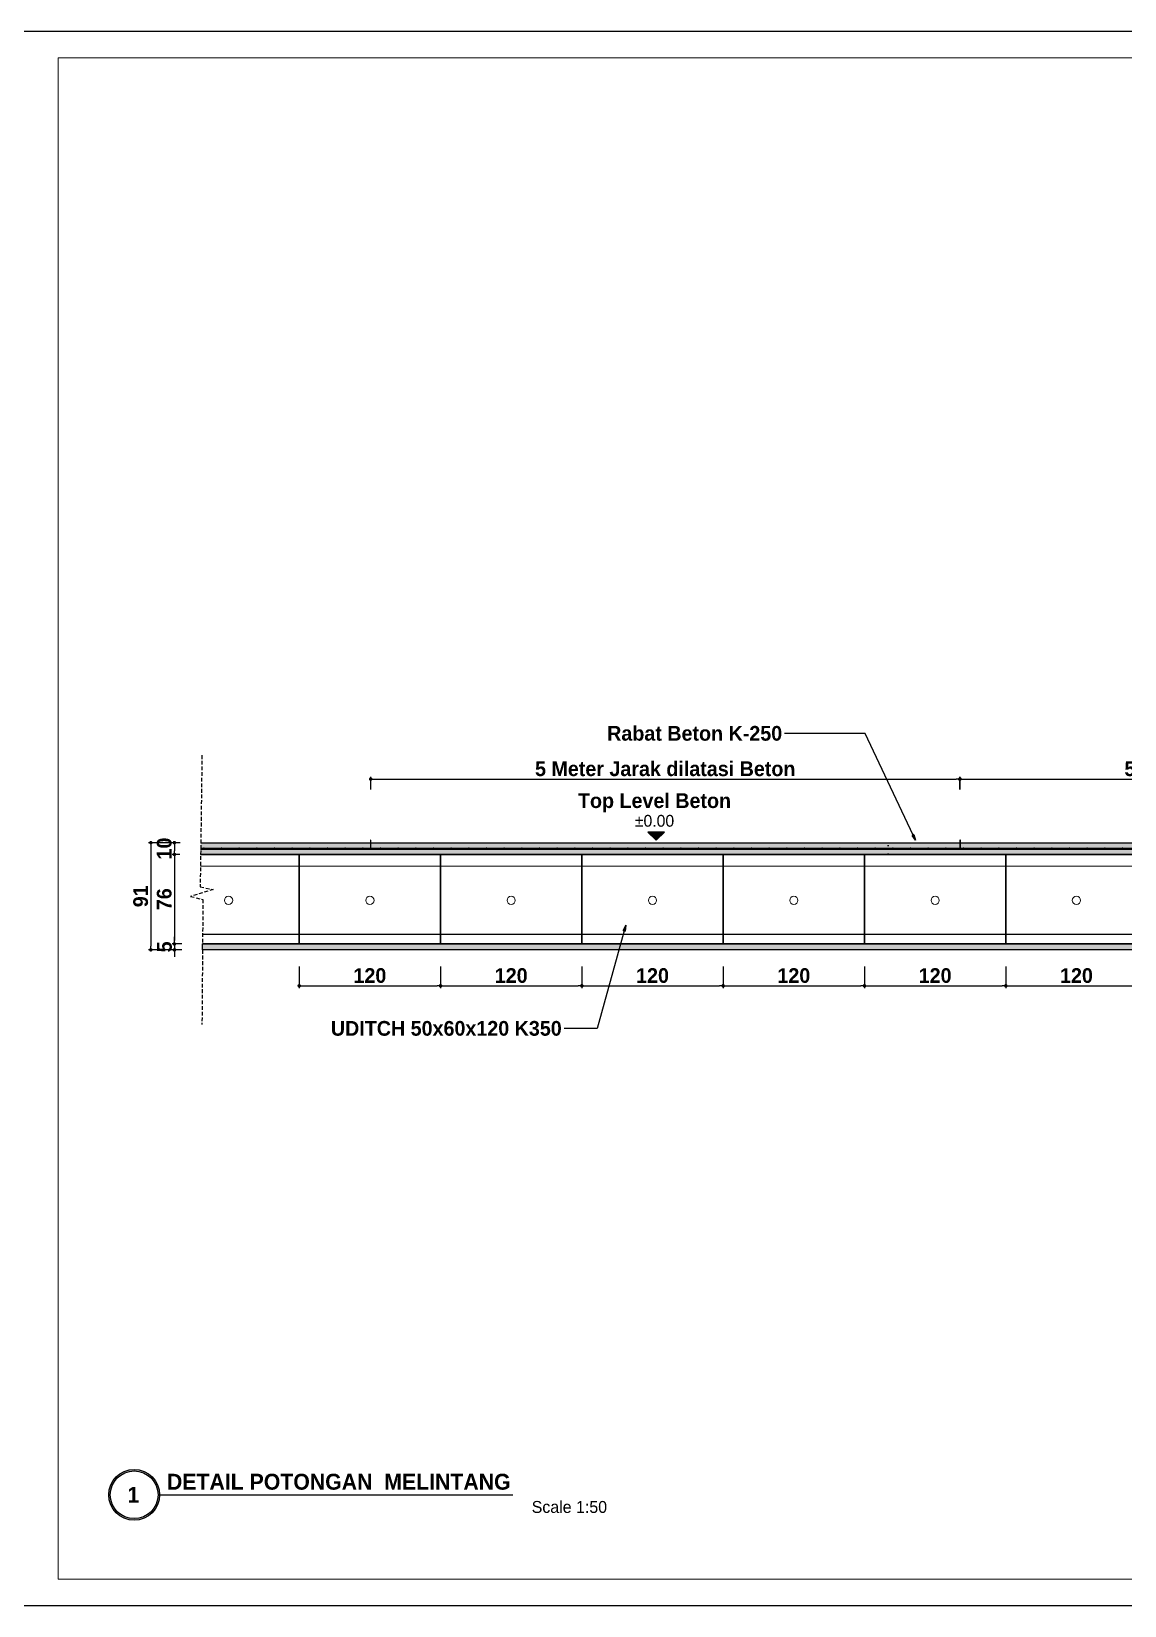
# Model space of a CAD drawing. Header units: centimetres. Extents: x -292707 to 138715, y -53922 to 66277.
# Drawn here: x 41088 to 42016, y -13009 to -11672 of the extents above; entities that cross this region are included whole.
import ezdxf
from ezdxf import colors
from ezdxf.entities.mleader import LeaderData, LeaderLine
from ezdxf.math import Vec2, Vec3

# ---------------------------------------------------------------- set-up
doc = ezdxf.new("R2010")
doc.units = ezdxf.units.CM
doc.linetypes.add('HIDDEN', pattern=[9.525, 6.35, -3.175])
for name, color, linetype in [('A-ALINE-3', 111, 'Continuous'), ('A-ALINE-4', 113, 'Continuous'), ('A-ALINE-7', 119, 'Continuous'), ('A-ANNOTATION', 144, 'Continuous'), ('A-DIM', 157, 'Continuous'), ('A-TEXT', 254, 'Continuous')]:
    doc.layers.add(name, color=color, linetype=linetype)
for name, color, linetype, lineweight, true_color in [('A-FILL-1', 250, 'Continuous', 0, 0x333333), ('A-FILL-2', 7, 'Continuous', 0, 0x4d4d4d), ('A-FILL-3', 7, 'Continuous', 0, 0x666666), ('A-FILL-7', 7, 'Continuous', 0, 0xcccccc)]:
    doc.layers.add(name, color=color, linetype=linetype, lineweight=lineweight, true_color=true_color)
doc.styles.add('Scale 50', font='GOTHICB.TTF', dxfattribs={"height": 12.5})
doc.styles.add('Scale 80', font='GOTHICB.TTF', dxfattribs={"height": 20})
doc.dimstyles.new('Scale 50', dxfattribs={"dimscale": 0, "dimtxt": 7.5, "dimasz": 3, "dimexe": 2, "dimexo": 2, "dimgap": 2, "dimtad": 1, "dimdec": 0, "dimtxsty": 'Scale 50', "dimblk": 'DOT', "dimcen": 2.5, "dimclrd": 256, "dimclre": 256, "dimclrt": 254, "dimadec": 0, "dimazin": 0, "dimtfac": 1, "dimtdec": 0, "dimtmove": 0, "dimatfit": 3, "dimldrblk": 'DOTSMALL', "dimfxl": 1, "dimtfillclr": 256, "dimlwd": -1, "dimlwe": -1, "dimarcsym": 0})

# ---------------------------------------------------------------- blocks, each defined once
blk = doc.blocks.new('A$Cee8faf8f')
at = {"layer": 'A-FILL-7'}
h = blk.add_hatch(color=256, dxfattribs=at)
h.dxf.hatch_style = 1
edge = h.paths.add_edge_path()
edge.add_arc((0.6, 0.6), 0.6, 0, 360)
at = {"layer": 'A-FILL-1', "ltscale": 0.25}
blk.add_circle((0.6, 0.6), 0.6, dxfattribs=at)
blk = doc.blocks.new('GFDFGGFDG')
at = {"ltscale": 0.25}
blk.add_lwpolyline([(14867.5, -12200.6), (14987.5, -12200.6), (14987.5, -12276.6), (14867.5, -12276.6)], close=True, dxfattribs=at)
at = {"layer": 'A-ALINE-3', "ltscale": 0.25}
blk.add_lwpolyline([(14867.5, -12276.6), (14987.5, -12276.6), (14987.5, -12268.6), (14867.5, -12268.6)], close=True, dxfattribs=at)
at = {"layer": 'A-FILL-2'}
for p, q in [((14867.5, -12200.6), (14870.5, -12200.6)), ((14867.5, -12210.6), (14867.5, -12200.6)), ((14896, -12200.6), (14870.5, -12200.6)), ((14899, -12200.6), (14896, -12200.6)), ((14924.5, -12200.6), (14899, -12200.6)), ((14924.5, -12200.6), (14927.5, -12200.6)), ((14927.5, -12200.6), (14930.5, -12200.6)), ((14956, -12200.6), (14930.5, -12200.6)), ((14959, -12200.6), (14956, -12200.6)), ((14984.5, -12200.6), (14959, -12200.6)), ((14984.5, -12200.6), (14987.5, -12200.6)), ((14987.5, -12200.6), (14987.5, -12210.6)), ((14867.5, -12210.6), (14870.5, -12210.6)), ((14867.5, -12210.6), (14867.5, -12260.6)), ((14870.5, -12210.6), (14896, -12210.6)), ((14899, -12210.6), (14896, -12210.6)), ((14899, -12210.6), (14924.5, -12210.6)), ((14924.5, -12210.6), (14927.5, -12210.6)), ((14927.5, -12210.6), (14930.5, -12210.6)), ((14930.5, -12210.6), (14956, -12210.6)), ((14959, -12210.6), (14956, -12210.6)), ((14959, -12210.6), (14984.5, -12210.6)), ((14984.5, -12210.6), (14987.5, -12210.6)), ((14987.5, -12210.6), (14987.5, -12260.6)), ((14867.5, -12268.6), (14867.5, -12260.6)), ((14867.5, -12268.6), (14867.5, -12269.6)), ((14924, -12268.6), (14867.5, -12268.6)), ((14924, -12268.6), (14931, -12268.6)), ((14987.5, -12268.6), (14931, -12268.6)), ((14987.5, -12268.6), (14987.5, -12260.6)), ((14987.5, -12269.6), (14987.5, -12268.6)), ((14867.5, -12269.6), (14867.5, -12276.6)), ((14867.5, -12276.6), (14987.5, -12276.6)), ((14987.5, -12269.6), (14987.5, -12276.6))]:
    blk.add_line(p, q, dxfattribs=at)
at = {"layer": 'A-FILL-2', "ltscale": 0.25}
blk.add_circle((14927.5, -12239.6), 3.5, dxfattribs=at)
blk = doc.blocks.new('jhgkjhkjhkjh')
at = {"layer": 'A-FILL-1', "ltscale": 0.25}
blk.add_lwpolyline([(-1286.61, 931.53), (-933.61, 931.53), (-933.61, 1218.53), (-1286.61, 1218.53)], close=True, dxfattribs=at)
at = {"layer": 'Defpoints'}
blk.add_lwpolyline([(-1296.61, 926.53), (-876.61, 926.53), (-876.61, 1223.53), (-1296.61, 1223.53)], close=True, dxfattribs=at)
blk = doc.blocks.new('*U587')
at = {"layer": 'A-ANNOTATION'}
h = blk.add_hatch(color=256, dxfattribs=at)
h.dxf.hatch_style = 1
h.paths.add_polyline_path([(62379.6, 26197.9, 1), (62443.6, 26197.9, 1)])
h.paths.add_polyline_path([(62441.6, 26197.9, -1), (62381.6, 26197.9, -1)], flags=16)
blk.add_lwpolyline([(62443.6, 26197.9), (62887.8, 26197.9)], dxfattribs=at)
for radius in [32, 30]:
    blk.add_circle((62411.6, 26197.9), radius, dxfattribs=at)
blk = doc.blocks.new('_Dot')
at = {"color": 0, "linetype": 'ByBlock', "lineweight": -2}
blk.add_line((-0.5, 0), (-1, 0), dxfattribs=at)
at = {"color": 0, "linetype": 'ByBlock', "const_width": 0.5}
blk.add_lwpolyline([(-0.25, 0, 1), (0.25, 0, 1)], format="xyb", close=True, dxfattribs=at)
blk = doc.blocks.new('*D1065')
at = {"layer": 'A-DIM', "ltscale": 0.25, "transparency": 16777216}
for p, q in [((41315.1, -12466), (41315.1, -12484.5)), ((41435.1, -12466), (41435.1, -12484.5)), ((41318.1, -12482.5), (41432.1, -12482.5))]:
    blk.add_line(p, q, dxfattribs=at)
at = {"layer": 'Defpoints', "color": 0, "ltscale": 0.25, "transparency": 16777216}
for p in [(41315.1, -12464), (41435.1, -12464), (41435.1, -12482.5)]:
    blk.add_point(p, dxfattribs=at)
at = {"layer": 'A-DIM', "ltscale": 0.25, "transparency": 16777216, "xscale": 3, "yscale": 3, "zscale": 3, "rotation": 180}
blk.add_blockref('_Dot', (41315.1, -12482.5), dxfattribs=at)
at = {"layer": 'A-DIM', "ltscale": 0.25, "transparency": 16777216, "xscale": 3, "yscale": 3, "zscale": 3}
blk.add_blockref('_Dot', (41435.1, -12482.5), dxfattribs=at)
at = {"layer": 'A-DIM', "color": 254, "ltscale": 0.25, "transparency": 16777216, "insert": (41375.1, -12473.9), "char_height": 12.5, "attachment_point": 5, "style": 'Scale 50'}
blk.add_mtext('120', dxfattribs=at)
blk = doc.blocks.new('_DotSmall')
at = {"color": 0, "linetype": 'ByBlock', "const_width": 0.5}
blk.add_lwpolyline([(-0.0625, 0, 1), (0.0625, 0, 1)], format="xyb", close=True, dxfattribs=at)
blk = doc.blocks.new('*D1066')
at = {"layer": 'A-DIM', "ltscale": 5, "transparency": 16777216}
for p, q in [((41435.1, -12466), (41435.1, -12484.5)), ((41555.1, -12466), (41555.1, -12484.5)), ((41438.1, -12482.5), (41552.1, -12482.5))]:
    blk.add_line(p, q, dxfattribs=at)
at = {"layer": 'Defpoints', "color": 0, "ltscale": 5, "transparency": 16777216}
for p in [(41435.1, -12464), (41555.1, -12464), (41555.1, -12482.5)]:
    blk.add_point(p, dxfattribs=at)
at = {"layer": 'A-DIM', "ltscale": 5, "transparency": 16777216, "xscale": 3, "yscale": 3, "zscale": 3, "rotation": 180}
blk.add_blockref('_Dot', (41435.1, -12482.5), dxfattribs=at)
at = {"layer": 'A-DIM', "ltscale": 5, "transparency": 16777216, "xscale": 3, "yscale": 3, "zscale": 3}
blk.add_blockref('_Dot', (41555.1, -12482.5), dxfattribs=at)
at = {"layer": 'A-DIM', "color": 254, "ltscale": 5, "transparency": 16777216, "insert": (41495.1, -12473.9), "char_height": 12.5, "attachment_point": 5, "style": 'Scale 50'}
blk.add_mtext('120', dxfattribs=at)
blk = doc.blocks.new('*D1071')
at = {"layer": 'A-DIM', "ltscale": 5, "transparency": 16777216}
for p, q in [((41555.1, -12466), (41555.1, -12484.5)), ((41675.1, -12466), (41675.1, -12484.5)), ((41558.1, -12482.5), (41672.1, -12482.5))]:
    blk.add_line(p, q, dxfattribs=at)
at = {"layer": 'Defpoints', "color": 0, "ltscale": 5, "transparency": 16777216}
for p in [(41555.1, -12464), (41675.1, -12464), (41675.1, -12482.5)]:
    blk.add_point(p, dxfattribs=at)
at = {"layer": 'A-DIM', "ltscale": 5, "transparency": 16777216, "xscale": 3, "yscale": 3, "zscale": 3, "rotation": 180}
blk.add_blockref('_Dot', (41555.1, -12482.5), dxfattribs=at)
at = {"layer": 'A-DIM', "ltscale": 5, "transparency": 16777216, "xscale": 3, "yscale": 3, "zscale": 3}
blk.add_blockref('_Dot', (41675.1, -12482.5), dxfattribs=at)
at = {"layer": 'A-DIM', "color": 254, "ltscale": 5, "transparency": 16777216, "insert": (41615.1, -12473.9), "char_height": 12.5, "attachment_point": 5, "style": 'Scale 50'}
blk.add_mtext('120', dxfattribs=at)
blk = doc.blocks.new('*D1072')
at = {"layer": 'A-DIM', "ltscale": 5, "transparency": 16777216}
for p, q in [((41675.1, -12466), (41675.1, -12484.5)), ((41795.1, -12466), (41795.1, -12484.5)), ((41678.1, -12482.5), (41792.1, -12482.5))]:
    blk.add_line(p, q, dxfattribs=at)
at = {"layer": 'Defpoints', "color": 0, "ltscale": 5, "transparency": 16777216}
for p in [(41675.1, -12464), (41795.1, -12464), (41795.1, -12482.5)]:
    blk.add_point(p, dxfattribs=at)
at = {"layer": 'A-DIM', "ltscale": 5, "transparency": 16777216, "xscale": 3, "yscale": 3, "zscale": 3, "rotation": 180}
blk.add_blockref('_Dot', (41675.1, -12482.5), dxfattribs=at)
at = {"layer": 'A-DIM', "ltscale": 5, "transparency": 16777216, "xscale": 3, "yscale": 3, "zscale": 3}
blk.add_blockref('_Dot', (41795.1, -12482.5), dxfattribs=at)
at = {"layer": 'A-DIM', "color": 254, "ltscale": 5, "transparency": 16777216, "insert": (41735.1, -12473.9), "char_height": 12.5, "attachment_point": 5, "style": 'Scale 50'}
blk.add_mtext('120', dxfattribs=at)
blk = doc.blocks.new('*D1073')
at = {"layer": 'A-DIM', "ltscale": 5, "transparency": 16777216}
for p, q in [((41795.1, -12466), (41795.1, -12484.5)), ((41915.1, -12466), (41915.1, -12484.5)), ((41798.1, -12482.5), (41912.1, -12482.5))]:
    blk.add_line(p, q, dxfattribs=at)
at = {"layer": 'Defpoints', "color": 0, "ltscale": 5, "transparency": 16777216}
for p in [(41795.1, -12464), (41915.1, -12464), (41915.1, -12482.5)]:
    blk.add_point(p, dxfattribs=at)
at = {"layer": 'A-DIM', "ltscale": 5, "transparency": 16777216, "xscale": 3, "yscale": 3, "zscale": 3, "rotation": 180}
blk.add_blockref('_Dot', (41795.1, -12482.5), dxfattribs=at)
at = {"layer": 'A-DIM', "ltscale": 5, "transparency": 16777216, "xscale": 3, "yscale": 3, "zscale": 3}
blk.add_blockref('_Dot', (41915.1, -12482.5), dxfattribs=at)
at = {"layer": 'A-DIM', "color": 254, "ltscale": 5, "transparency": 16777216, "insert": (41855.1, -12473.9), "char_height": 12.5, "attachment_point": 5, "style": 'Scale 50'}
blk.add_mtext('120', dxfattribs=at)
blk = doc.blocks.new('*D1074')
at = {"layer": 'A-DIM', "ltscale": 5, "transparency": 16777216}
for p, q in [((41915.1, -12466), (41915.1, -12484.5)), ((42035.1, -12466), (42035.1, -12484.5)), ((41918.1, -12482.5), (42032.1, -12482.5))]:
    blk.add_line(p, q, dxfattribs=at)
at = {"layer": 'Defpoints', "color": 0, "ltscale": 5, "transparency": 16777216}
for p in [(41915.1, -12464), (42035.1, -12464), (42035.1, -12482.5)]:
    blk.add_point(p, dxfattribs=at)
at = {"layer": 'A-DIM', "ltscale": 5, "transparency": 16777216, "xscale": 3, "yscale": 3, "zscale": 3, "rotation": 180}
blk.add_blockref('_Dot', (41915.1, -12482.5), dxfattribs=at)
at = {"layer": 'A-DIM', "ltscale": 5, "transparency": 16777216, "xscale": 3, "yscale": 3, "zscale": 3}
blk.add_blockref('_Dot', (42035.1, -12482.5), dxfattribs=at)
at = {"layer": 'A-DIM', "color": 254, "ltscale": 5, "transparency": 16777216, "insert": (41975.1, -12473.9), "char_height": 12.5, "attachment_point": 5, "style": 'Scale 50'}
blk.add_mtext('120', dxfattribs=at)
blk = doc.blocks.new('*D1079')
at = {"layer": 'A-DIM', "ltscale": 5, "transparency": 16777216}
for p, q in [((41375.8, -12315.9), (41375.8, -12305)), ((41378.8, -12307), (41873, -12307)), ((41876, -12315.9), (41876, -12305))]:
    blk.add_line(p, q, dxfattribs=at)
at = {"layer": 'Defpoints', "color": 0, "ltscale": 5, "transparency": 16777216}
for p in [(41876, -12307), (41375.8, -12317.9), (41876, -12317.9)]:
    blk.add_point(p, dxfattribs=at)
at = {"layer": 'A-DIM', "ltscale": 5, "transparency": 16777216, "xscale": 3, "yscale": 3, "zscale": 3, "rotation": 180}
blk.add_blockref('_Dot', (41375.8, -12307), dxfattribs=at)
at = {"layer": 'A-DIM', "ltscale": 5, "transparency": 16777216, "xscale": 3, "yscale": 3, "zscale": 3}
blk.add_blockref('_Dot', (41876, -12307), dxfattribs=at)
at = {"layer": 'A-DIM', "color": 254, "ltscale": 5, "transparency": 16777216, "insert": (41625.9, -12298.3), "char_height": 12.5, "width": 259.105, "attachment_point": 5, "style": 'Scale 50'}
blk.add_mtext('5 Meter Jarak dilatasi Beton', dxfattribs=at)
blk = doc.blocks.new('*D1080')
at = {"layer": 'A-DIM', "ltscale": 5, "transparency": 16777216}
for p, q in [((41876.3, -12315.9), (41876.3, -12305)), ((41879.3, -12307), (42373.5, -12307)), ((42376.5, -12315.9), (42376.5, -12305))]:
    blk.add_line(p, q, dxfattribs=at)
at = {"layer": 'Defpoints', "color": 0, "ltscale": 5, "transparency": 16777216}
for p in [(42376.5, -12307), (41876.3, -12317.9), (42376.5, -12317.9)]:
    blk.add_point(p, dxfattribs=at)
at = {"layer": 'A-DIM', "ltscale": 5, "transparency": 16777216, "xscale": 3, "yscale": 3, "zscale": 3, "rotation": 180}
blk.add_blockref('_Dot', (41876.3, -12307), dxfattribs=at)
at = {"layer": 'A-DIM', "ltscale": 5, "transparency": 16777216, "xscale": 3, "yscale": 3, "zscale": 3}
blk.add_blockref('_Dot', (42376.5, -12307), dxfattribs=at)
at = {"layer": 'A-DIM', "color": 254, "ltscale": 5, "transparency": 16777216, "insert": (42126.4, -12298.3), "char_height": 12.5, "width": 292.56, "attachment_point": 5, "style": 'Scale 50'}
blk.add_mtext('5 Meter Jarak dilatasi Beton', dxfattribs=at)
blk = doc.blocks.new('A$Cb77c0ee4')
at = {"layer": 'A-ANNOTATION'}
h = blk.add_hatch(color=256, dxfattribs=at)
h.dxf.hatch_style = 1
h.paths.add_polyline_path([(3, 1.5), (0, 1.5), (1.5, 0)])
edge = h.paths.add_edge_path(flags=17)
edge.add_line((3, 1.5), (0, 1.5))
for points in [[(3, 1.5), (0, 1.5)], [(3, 1.5), (0, 1.5), (1.5, 0), (3, 1.5)]]:
    blk.add_lwpolyline(points, dxfattribs=at)
blk = doc.blocks.new('_Closed')
at = {"color": 0, "linetype": 'ByBlock', "lineweight": -2}
for p, q in [((-1, 0.17), (0, 0)), ((-1, 0.17), (-1, -0.17)), ((0, 0), (-1, -0.17)), ((0, 0), (-1, 0))]:
    blk.add_line(p, q, dxfattribs=at)
blk = doc.blocks.new('*D1067')
at = {"layer": 'A-DIM', "ltscale": 5, "transparency": 16777216}
for p, q in [((41213.9, -12361), (41207.1, -12361)), ((41213.7, -12371), (41207.1, -12371)), ((41209.1, -12364), (41209.1, -12368))]:
    blk.add_line(p, q, dxfattribs=at)
at = {"layer": 'Defpoints', "color": 0, "ltscale": 5, "transparency": 16777216}
for p in [(41215.9, -12361), (41209.1, -12371), (41215.7, -12371)]:
    blk.add_point(p, dxfattribs=at)
at = {"layer": 'A-DIM', "ltscale": 5, "transparency": 16777216, "xscale": 3, "yscale": 3, "zscale": 3}
for p, rotation in [((41209.1, -12361), 90), ((41209.1, -12371), 270)]:
    blk.add_blockref('_Dot', p, dxfattribs=dict(at, rotation=rotation))
at = {"layer": 'A-DIM', "color": 254, "ltscale": 5, "transparency": 16777216, "insert": (41200.5, -12366), "char_height": 12.5, "attachment_point": 5, "rotation": 90, "style": 'Scale 50'}
blk.add_mtext('10', dxfattribs=at)
blk = doc.blocks.new('*D1068')
at = {"layer": 'A-DIM', "ltscale": 5, "transparency": 16777216}
for p, q in [((41213.7, -12371), (41207.1, -12371)), ((41209.1, -12374), (41209.1, -12444)), ((41215.4, -12447), (41207.1, -12447))]:
    blk.add_line(p, q, dxfattribs=at)
at = {"layer": 'Defpoints', "color": 0, "ltscale": 5, "transparency": 16777216}
for p in [(41215.7, -12371), (41209.1, -12447), (41217.4, -12447)]:
    blk.add_point(p, dxfattribs=at)
at = {"layer": 'A-DIM', "ltscale": 5, "transparency": 16777216, "xscale": 3, "yscale": 3, "zscale": 3}
for p, rotation in [((41209.1, -12371), 90), ((41209.1, -12447), 270)]:
    blk.add_blockref('_Dot', p, dxfattribs=dict(at, rotation=rotation))
at = {"layer": 'A-DIM', "color": 254, "ltscale": 5, "transparency": 16777216, "insert": (41200.5, -12409), "char_height": 12.5, "attachment_point": 5, "rotation": 90, "style": 'Scale 50'}
blk.add_mtext('76', dxfattribs=at)
blk = doc.blocks.new('*D1069')
at = {"layer": 'A-DIM', "ltscale": 5, "transparency": 16777216}
for p, q in [((41209.1, -12444), (41209.1, -12441)), ((41215.4, -12447), (41207.1, -12447)), ((41215.4, -12452), (41207.1, -12452)), ((41209.1, -12447), (41209.1, -12452)), ((41209.1, -12455), (41209.1, -12458))]:
    blk.add_line(p, q, dxfattribs=at)
at = {"layer": 'Defpoints', "color": 0, "ltscale": 5, "transparency": 16777216}
for p in [(41209.1, -12452), (41217.4, -12447), (41217.4, -12452)]:
    blk.add_point(p, dxfattribs=at)
at = {"layer": 'A-DIM', "ltscale": 5, "transparency": 16777216, "xscale": 3, "yscale": 3, "zscale": 3}
for p, rotation in [((41209.1, -12447), 270), ((41209.1, -12452), 90)]:
    blk.add_blockref('_Dot', p, dxfattribs=dict(at, rotation=rotation))
at = {"layer": 'A-DIM', "color": 254, "ltscale": 5, "transparency": 16777216, "insert": (41200.7, -12449.5), "char_height": 12.5, "attachment_point": 5, "rotation": 90, "style": 'Scale 50'}
blk.add_mtext('5', dxfattribs=at)
blk = doc.blocks.new('*D1070')
at = {"layer": 'A-DIM', "ltscale": 5, "transparency": 16777216}
for p, q in [((41213.9, -12361), (41187.1, -12361)), ((41189.1, -12364), (41189.1, -12449)), ((41213.9, -12452), (41187.1, -12452))]:
    blk.add_line(p, q, dxfattribs=at)
at = {"layer": 'Defpoints', "color": 0, "ltscale": 5, "transparency": 16777216}
for p in [(41215.9, -12361), (41189.1, -12452), (41215.9, -12452)]:
    blk.add_point(p, dxfattribs=at)
at = {"layer": 'A-DIM', "ltscale": 5, "transparency": 16777216, "xscale": 3, "yscale": 3, "zscale": 3}
for p, rotation in [((41189.1, -12361), 90), ((41189.1, -12452), 270)]:
    blk.add_blockref('_Dot', p, dxfattribs=dict(at, rotation=rotation))
at = {"layer": 'A-DIM', "color": 254, "ltscale": 5, "transparency": 16777216, "insert": (41180.5, -12406.5), "char_height": 12.5, "attachment_point": 5, "rotation": 90, "style": 'Scale 50'}
blk.add_mtext('91', dxfattribs=at)

msp = doc.modelspace()

# ---------------------------------------------------------------- hatches: boundary and pattern name
at = {"ltscale": 5}
h = msp.add_hatch(dxfattribs=at)
h.set_pattern_fill('ANGLE', color=256)
h.set_pattern_definition([(0, (26282.428, -3e-11), (0, 6.985), [5.08, -1.905]), (90, (26282.428, -3e-11), (-6.985, 4e-16), [5.08, -1.905])])
h.paths.add_polyline_path([(41815.1, -12371), (41815.6, -12371), (41815.6, -12359), (41815.1, -12359)])
at = {"layer": 'A-FILL-2'}
h = msp.add_hatch(color=256, dxfattribs=at)
h.dxf.hatch_style = 1
h.paths.add_polyline_path([(41375.5, -12365), (41376, -12365), (41376, -12359), (41375.5, -12359)])
h = msp.add_hatch(color=256, dxfattribs=at)
h.dxf.hatch_style = 1
h.paths.add_polyline_path([(41876, -12365), (41876.5, -12365), (41876.5, -12359), (41876, -12359)])
at = {"layer": 'A-FILL-3', "ltscale": 0.25}
h = msp.add_hatch(dxfattribs=at)
h.set_pattern_fill('AR-CONC', color=256, scale=0.09)
h.set_pattern_definition([(50, (-8524.906, 28055.769), (16.3966202, -1.4345177), [1.7145, -18.8595]), (355, (-8524.906, 28055.77), (-3.171908, 17.195116), [1.3716, -15.0876526]), (100.451445, (-8523.54, 28055.65), (13.2247122, 15.7605977), [1.457101, -16.028122]), (46.1842, (-8524.906, 28060.341), (24.3971137, -3.7838095), [2.57175, -28.28925]), (96.635558, (-8522.873, 28060.026), (21.366372, 22.268351), [2.185652, -24.042205]), (351.18415, (-8524.906, 28060.34), (21.366372, 22.268351), [2.057397, -22.631376]), (21, (-8522.62, 28059.198), (13.6452952, -9.2038678), [1.7145, -18.8595]), (326, (-8522.62, 28059.198), (5.5621826, 16.576917), [1.3716, -15.0876]), (71.451445, (-8521.483, 28058.431), (19.2074777, 7.3730492), [1.457101, -16.0280944]), (37.5, (-8524.906, 28055.769), (0.2779743, 7.6099535), [0, -14.90472, 0, -15.3162, 0, -15.14475]), (7.5, (-8524.906, 28055.769), (6.0137696, 9.0162517), [0, -8.73252, 0, -14.56182, 0, -5.77215]), (327.5, (-8530.004, 28055.769), (12.20315357, -0.51558696), [0, -5.715, 0, -17.8308, 0, -23.6601]), (317.5, (-8532.29, 28055.769), (13.3316263, 2.2883842), [0, -7.4295, 0, -11.84148, 0, -16.8021])])
h.paths.add_polyline_path([(42603.2, -12371), (42603.4, -12361), (41231.5, -12361), (41231.4, -12371)])
at = {"layer": 'A-FILL-7'}
h = msp.add_hatch(color=256, dxfattribs=at)
h.dxf.hatch_style = 1
h.paths.add_polyline_path([(42603.3, -12366.5), (42603.3, -12366), (41231.4, -12366), (41231.4, -12366.6)])

# ---------------------------------------------------------------- linework, layer by layer
at = {"ltscale": 0.25}
msp.add_lwpolyline([(41231.4, -12371), (41315.1, -12371), (41315.1, -12447), (41233, -12447)], dxfattribs=at)
at = {"layer": 'A-ALINE-3', "ltscale": 0.25}
msp.add_lwpolyline([(41233, -12447), (41315.1, -12447), (41315.1, -12439), (41233.1, -12439)], dxfattribs=at)
at = {"layer": 'A-ALINE-7', "ltscale": 5}
for points in [[(41375.5, -12365), (41376, -12365), (41376, -12359), (41375.5, -12359)], [(41876, -12365), (41876.5, -12365), (41876.5, -12359), (41876, -12359)]]:
    msp.add_lwpolyline(points, close=True, dxfattribs=at)
at = {"layer": 'A-FILL-2'}
for p, q in [((41252.1, -12371), (41231.4, -12371)), ((41252.1, -12371), (41255.1, -12371)), ((41255.1, -12371), (41258.1, -12371)), ((41283.6, -12371), (41258.1, -12371)), ((41286.6, -12371), (41283.6, -12371)), ((41312.1, -12371), (41286.6, -12371)), ((41312.1, -12371), (41315.1, -12371)), ((41315.1, -12371), (41315.1, -12381)), ((41231.2, -12381), (41252.1, -12381)), ((41252.1, -12381), (41255.1, -12381)), ((41255.1, -12381), (41258.1, -12381)), ((41258.1, -12381), (41283.6, -12381)), ((41286.6, -12381), (41283.6, -12381)), ((41286.6, -12381), (41312.1, -12381)), ((41312.1, -12381), (41315.1, -12381)), ((41315.1, -12381), (41315.1, -12431)), ((41251.6, -12439), (41233.1, -12439)), ((41251.6, -12439), (41258.6, -12439)), ((41315.1, -12439), (41258.6, -12439)), ((41315.1, -12439), (41315.1, -12431)), ((41315.1, -12440), (41315.1, -12439)), ((41315.1, -12440), (41315.1, -12447)), ((41233, -12447), (41315.1, -12447))]:
    msp.add_line(p, q, dxfattribs=at)
at = {"layer": 'A-FILL-2', "ltscale": 0.25}
msp.add_circle((41255.1, -12410), 3.5, dxfattribs=at)
at = {"layer": 'A-TEXT', "linetype": 'HIDDEN', "ltscale": 0.5}
msp.add_lwpolyline([(41232.5, -12286.8), (41231, -12398.6), (41242.1, -12400.7), (41222.9, -12406.6), (41233.3, -12409.3), (41232.5, -12515.5)], dxfattribs=at)
at = {"layer": 'A-TEXT', "ltscale": 0.25}
for points in [[(41231.5, -12361), (42603.4, -12361)], [(42603.3, -12366), (41231.4, -12366)], [(41231.4, -12366.6), (42603.3, -12366.5)], [(42603.2, -12370.9), (41231.4, -12371)], [(42603.2, -12370.9), (41231.4, -12371)]]:
    msp.add_lwpolyline(points, dxfattribs=at)

# ---------------------------------------------------------------- block references
at = {"ltscale": 0.25, "xscale": 4.711602529588466, "yscale": 4.711602529588466, "zscale": 4.711602529588466}
msp.add_blockref('A$Cb77c0ee4', (41611.1, -12359), dxfattribs=at)
for p in [(26447.6, -170.4), (26567.6, -170.4), (26687.6, -170.4), (26807.6, -170.4), (26927.6, -170.4), (27047.6, -170.4)]:
    msp.add_blockref('GFDFGGFDG', p)
at = {"layer": 'A-ALINE-7', "ltscale": 0.25, "xscale": 0.4999999999995392, "yscale": 0.4999999999995392, "zscale": 0.4999999999995392}
for p in [(41233.8, -12366), (41248.8, -12366), (41263.8, -12366), (41278.8, -12366), (41293.8, -12366), (41308.8, -12366), (41323.8, -12366), (41338.8, -12366), (41353.8, -12366), (41368.8, -12366), (41383.8, -12366), (41398.8, -12366), (41413.8, -12366), (41428.8, -12366), (41443.8, -12366), (41458.8, -12366), (41473.8, -12366), (41488.8, -12366), (41503.8, -12366), (41518.8, -12366), (41533.8, -12366), (41548.8, -12366), (41563.8, -12366), (41578.8, -12366), (41593.8, -12366), (41608.8, -12366), (41623.8, -12366), (41638.8, -12366), (41653.8, -12366), (41668.8, -12366), (41683.8, -12366), (41698.8, -12366), (41713.8, -12366), (41728.8, -12366), (41743.8, -12366), (41758.8, -12366), (41773.8, -12366), (41788.8, -12366), (41803.8, -12366), (41818.8, -12366), (41833.8, -12366), (41848.8, -12366), (41863.8, -12366), (41878.8, -12366), (41893.8, -12366), (41908.8, -12366), (41923.8, -12366), (41938.8, -12366), (41953.8, -12366), (41968.8, -12366), (41983.8, -12366), (41998.8, -12366), (42013.8, -12366)]:
    msp.add_blockref('A$Cee8faf8f', p, dxfattribs=at)
at = {"layer": 'A-TEXT'}
for name, p, xscale, yscale, zscale in [('jhgkjhkjhkjh', (46900, -17178.1), 4.5, 4.5, 4.5), ('*U587', (-952.9, -30598.3), 0.6749999999999999, 0.6749999999999999, 0.6749999999999999)]:
    msp.add_blockref(name, p, dxfattribs=dict(at, xscale=xscale, yscale=yscale, zscale=zscale))

# ---------------------------------------------------------------- texts
at = {"ltscale": 0.25, "attachment_point": 5, "style": 'Scale 50'}
for s, insert, char_height in [('Top Level Beton', (41616.8, -12327.2), 12.5), ('{\\fCentury Gothic|b0|i0|c0|p34;%%P0.00}', (41616.8, -12342.5), 10)]:
    msp.add_mtext_dynamic_manual_height_columns(s, width=146.541, gutter_width=62.5, heights=[0], dxfattribs=dict(at, insert=insert, char_height=char_height))
at = {"layer": 'A-TEXT', "ltscale": 0.25, "style": 'Scale 80'}
for s, width, insert, char_height, attachment_point in [('DETAIL POTONGAN  MELINTANG', 425.871, (41494.6, -12903.7), 13.5, 6), ('1', 41.85, (41174.3, -12914.7), 13.5, 5), ('{\\fCentury Gothic|b0|i0|c0|p34;Scale 1:50}', 366.088, (41576.5, -12925.1), 10.125, 6)]:
    msp.add_mtext_dynamic_manual_height_columns(s, width=width, gutter_width=50.6, heights=[0], dxfattribs=dict(at, insert=insert, char_height=char_height, attachment_point=attachment_point))

# ---------------------------------------------------------------- dimensions: what is measured, and where the dimension line sits
at = {"layer": 'A-DIM', "ltscale": 5}
for base, p1, p2, picture, middle in [((41876, -12307), (41375.8, -12317.9), (41876, -12317.9), '*D1079', (41625.9, -12298.3)), ((42376.5, -12307), (41876.3, -12317.9), (42376.5, -12317.9), '*D1080', (42126.4, -12298.3))]:
    dim = msp.add_linear_dim(base=base, p1=p1, p2=p2, text='5 Meter Jarak dilatasi Beton', dimstyle='Scale 50', override={"dimscale": 1}, dxfattribs=at)
    dim.commit()
    dim.dimension.update_dxf_attribs({"geometry": picture, "text_midpoint": middle})
for base, p1, p2, override, picture, middle in [((41189.1, -12452), (41215.9, -12361), (41215.9, -12452), {"dimscale": 1}, '*D1070', (41180.5, -12406.5)), ((41209.1, -12447), (41215.7, -12371), (41217.4, -12447), {"dimscale": 1, "dimtmove": 1}, '*D1068', (41200.5, -12409))]:
    dim = msp.add_linear_dim(base=base, p1=p1, p2=p2, angle=90, dimstyle='Scale 50', override=override, dxfattribs=at)
    dim.commit()
    dim.dimension.update_dxf_attribs({"geometry": picture, "text_midpoint": middle})
for base, p1, p2, override, picture, middle in [((41209.1, -12371), (41215.9, -12361), (41215.7, -12371), {"dimscale": 1}, '*D1067', (41209.1, -12366)), ((41209.1, -12452), (41217.4, -12447), (41217.4, -12452), {"dimscale": 1, "dimtmove": 1}, '*D1069', (41209.1, -12449.5))]:
    dim = msp.add_linear_dim(base=base, p1=p1, p2=p2, angle=90, dimstyle='Scale 50', override=override, dxfattribs=at)
    dim.commit()
    dim.dimension.update_dxf_attribs({"geometry": picture, "text_midpoint": middle, "dimtype": 160})
at = {"layer": 'A-DIM', "ltscale": 0.25}
dim = msp.add_linear_dim(base=(41435.1, -12482.5), p1=(41315.1, -12464), p2=(41435.1, -12464), dimstyle='Scale 50', override={"dimscale": 1}, dxfattribs=at)
dim.commit()
dim.dimension.update_dxf_attribs({"geometry": '*D1065', "text_midpoint": (41375.1, -12473.9)})
at = {"layer": 'A-DIM', "ltscale": 5}
for base, p1, p2, picture, middle in [((41555.1, -12482.5), (41435.1, -12464), (41555.1, -12464), '*D1066', (41495.1, -12473.9)), ((41675.1, -12482.5), (41555.1, -12464), (41675.1, -12464), '*D1071', (41615.1, -12473.9)), ((41795.1, -12482.5), (41675.1, -12464), (41795.1, -12464), '*D1072', (41735.1, -12473.9)), ((41915.1, -12482.5), (41795.1, -12464), (41915.1, -12464), '*D1073', (41855.1, -12473.9)), ((42035.1, -12482.5), (41915.1, -12464), (42035.1, -12464), '*D1074', (41975.1, -12473.9))]:
    dim = msp.add_linear_dim(base=base, p1=p1, p2=p2, dimstyle='Scale 50', override={"dimscale": 1, "dimtmove": 1}, dxfattribs=at)
    dim.commit()
    dim.dimension.update_dxf_attribs({"geometry": picture, "text_midpoint": middle})

# ---------------------------------------------------------------- leaders
at = {"ltscale": 0.25}
ml = msp.add_multileader_mtext('Standard', dxfattribs=at)
ml.set_content('Rabat Beton K-250', color=254, style='Scale 50')
ml.set_leader_properties(color=256, linetype='ByLayer', lineweight=-1)
ml.set_arrow_properties(name='CLOSED')
ml.build(insert=Vec2(0, 0))
ml.multileader.update_dxf_attribs({"dogleg_length": 29.3, "arrow_head_size": 5})
ctx = ml.context
ctx.base_point, ctx.char_height, ctx.arrow_head_size, ctx.plane_origin = Vec3(41570.4, -12268.3), 12.5, 5, Vec3(41838.5, -12359)
ctx.text_align_type = 2
notes = []
notes.append((ctx, [(0, (1, 1, 0), (41795.7, -12268.3), (-1, 0), 68.5, [(0, [(41838.5, -12359)], 0, [])])]))
ctx.mtext.insert, ctx.mtext.alignment, ctx.mtext.flow_direction = Vec3(41725.2, -12261.9), 3, 5
ml = msp.add_multileader_mtext('Standard', dxfattribs=at)
ml.set_content('UDITCH 50x60x120 K350', color=254, style='Scale 50')
ml.set_leader_properties(color=256, linetype='ByLayer', lineweight=-1)
ml.set_arrow_properties(name='CLOSED')
ml.build(insert=Vec2(0, 0))
ml.multileader.update_dxf_attribs({"dogleg_length": 29.3, "arrow_head_size": 5})
ctx = ml.context
ctx.base_point, ctx.char_height, ctx.arrow_head_size, ctx.plane_origin = Vec3(41339.4, -12518.8), 12.5, 5, Vec3(41592.4, -12446.9)
ctx.text_align_type = 2
notes.append((ctx, [(0, (1, 1, 0), (41568.2, -12518.8), (-1, 0), 28.2, [(0, [(41592.4, -12431)], 0, [])])]))
ctx.mtext.insert, ctx.mtext.alignment, ctx.mtext.flow_direction = Vec3(41538, -12512.4), 3, 5
for ctx, leaders in notes:
    for number, flags, end, landing, length, lines in leaders:
        leader = LeaderData()
        leader.index, (leader.has_last_leader_line, leader.has_dogleg_vector, leader.attachment_direction) = number, flags
        leader.last_leader_point, leader.dogleg_vector, leader.dogleg_length = Vec3(end), Vec3(landing), length
        for number, points, colour, breaks in lines:
            line = LeaderLine()
            line.index, line.vertices, line.color, line.breaks = number, Vec3.list(points), colors.encode_raw_color(colour), breaks
            leader.lines.append(line)
        ctx.leaders.append(leader)

# ---------------------------------------------------------------- next in the draw order: wipeouts: each hides what was drawn before it
msp.add_wipeout([(41233, -12447), (41233, -12452), (41297, -12452), (41297, -12447), (41233, -12447), (41233, -12452)])

# ---------------------------------------------------------------- next in the draw order: hatches: boundary and pattern name
h = msp.add_hatch()
h.set_pattern_fill('AR-SAND', color=256, scale=0.05)
h.set_pattern_definition([(37.5, (26460, -3e-11), (-0.08000156, 2.44706619), [0, -1.9304, 0, -2.159, 0, -2.06375]), (7.5, (26460, -3e-11), (2.2476164, 3.5841255), [0, -1.0414, 0, -1.7399, 0, -0.66675]), (327.5, (26458.438, -3e-11), (3.95496185, 0.00718592), [0, -0.635, 0, -2.286, 0, -2.9845]), (317.5, (26458.438, -3e-11), (3.81778226, 1.1146466), [0, -0.3175, 0, -1.4986, 0, -1.7145])])
h.paths.add_polyline_path([(41235.8, -12447), (41294.3, -12447), (41297, -12447), (42604.9, -12447), (42604.9, -12452.1), (41233, -12452), (41233, -12447)])

# ---------------------------------------------------------------- next in the draw order: linework, layer by layer
at = {"layer": 'A-ALINE-4', "ltscale": 0.25}
msp.add_lwpolyline([(41235.8, -12447), (41294.3, -12447), (41297, -12447), (42604.9, -12447), (42604.9, -12452.1), (41233, -12452), (41233, -12447), (41235.8, -12447)], dxfattribs=at)

doc.saveas('drawing.dxf')
